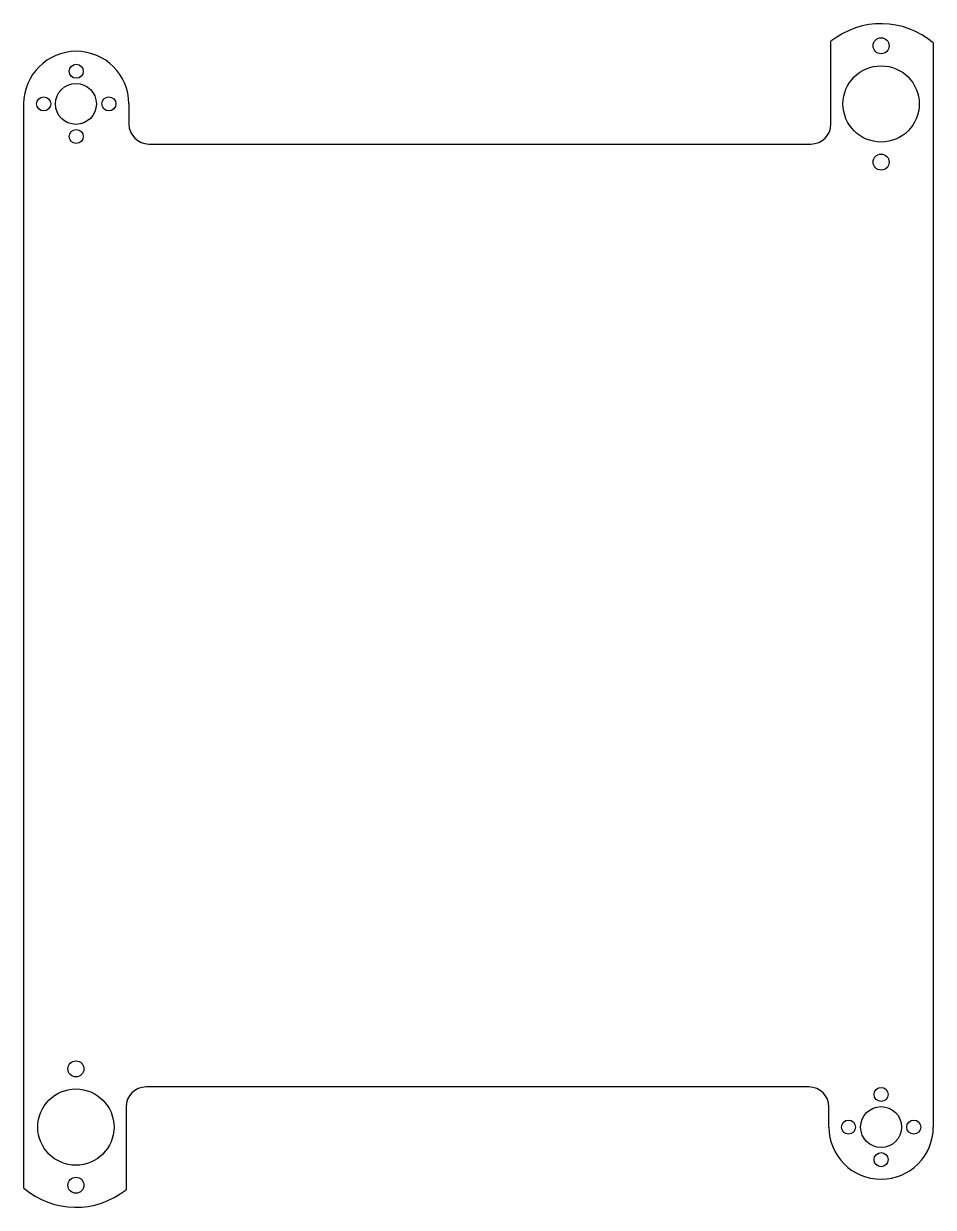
# Model space of a CAD drawing. Header units: millimetres. Extents: x -87 to 139, y -108 to 187.
import ezdxf

# ---------------------------------------------------------------- set-up
doc = ezdxf.new("R2010")
doc.units = ezdxf.units.MM
doc.layers.get('0').update_dxf_attribs({"linetype": 'CONTINUOUS'})

msp = doc.modelspace()

# ---------------------------------------------------------------- linework, layer by layer
for p, q in [((113.74, 161.86), (113.74, 182.47)), ((139.24, 182.06), (139.24, 156.86)), ((-87.36, 156.86), (-87.36, 166.86)), ((-61.15, 166.86), (-61.15, 161.86)), ((-87.36, -103.34), (-87.36, 156.86)), ((-56.15, 156.86), (108.74, 156.86)), ((139.24, 156.86), (139.24, -88.14)), ((108.24, -78.14), (-56.86, -78.14)), ((-61.86, -83.14), (-61.86, -103.75)), ((113.24, -88.14), (113.24, -83.14))]:
    msp.add_line(p, q)
for centre, radius in [((126.24, 181.36), 2), ((-74.26, 174.99), 1.75), ((126.24, 166.86), 9.5), ((-74.36, 166.86), 5.1), ((-82.38, 166.86), 1.75), ((-66.13, 166.86), 1.75), ((-74.26, 158.74), 1.75), ((126.24, 152.36), 2), ((-74.36, -73.64), 2), ((-74.36, -88.14), 9.5), ((126.24, -80.01), 1.75), ((126.24, -88.14), 5.1), ((118.12, -88.14), 1.75), ((134.37, -88.14), 1.75), ((126.24, -96.26), 1.75), ((-74.36, -102.64), 2)]:
    msp.add_circle(centre, radius)
for centre, radius, start, end in [((126.24, 166.86), 20, 49.4584, 128.6822), ((-74.26, 166.86), 13.11, 0, 180), ((-56.15, 161.86), 5, 180, 270), ((108.74, 161.86), 5, 270, 360), ((-56.86, -83.14), 5, 90, 180), ((108.24, -83.14), 5, 0, 90), ((126.24, -88.14), 13, 180, 360), ((-74.36, -88.14), 20, 229.4584, 308.6822)]:
    msp.add_arc(centre, radius, start, end)

doc.saveas('drawing.dxf')
